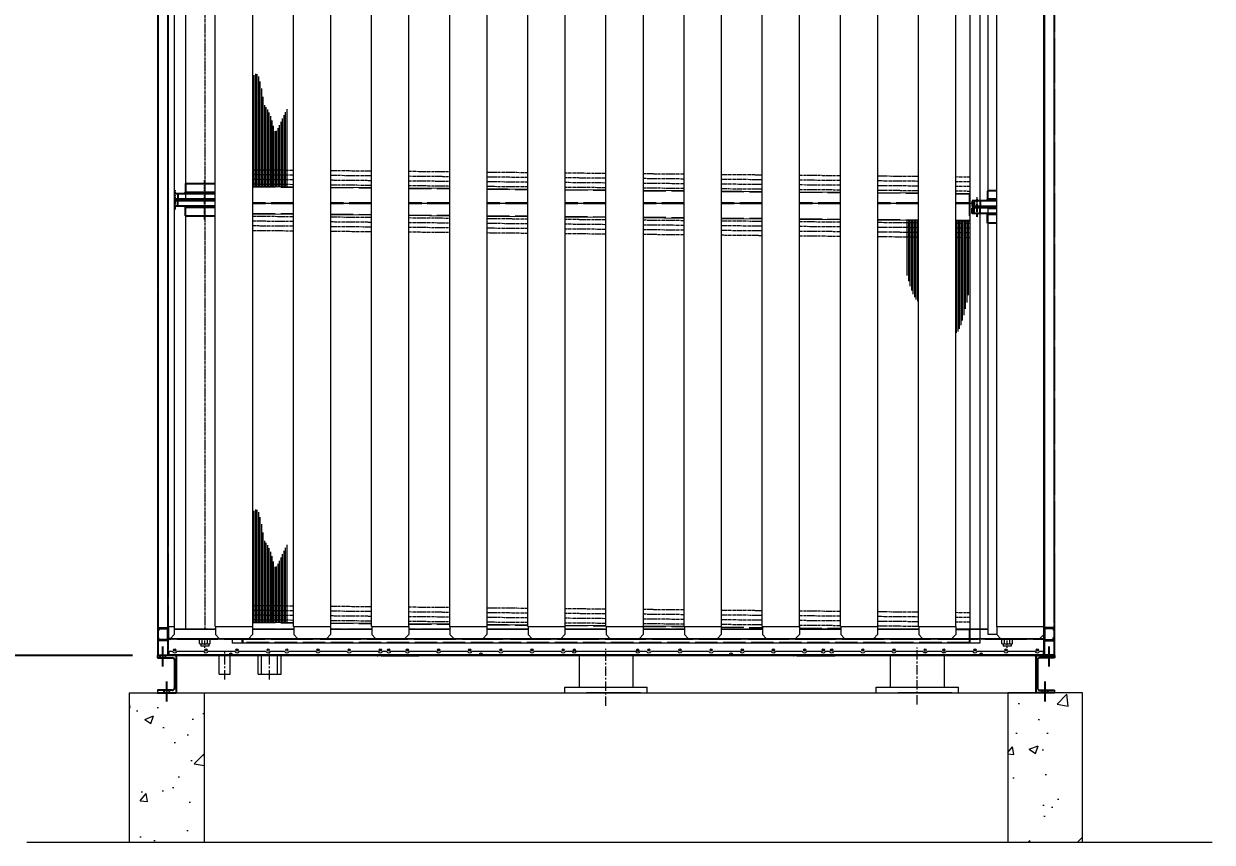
# Model space of a CAD drawing. Header units: millimetres. Extents: x -664082 to 30827, y -141530 to 21962.
# Drawn here: x 3909 to 8679, y 8001 to 11285 of the extents above; entities that cross this region are included whole.
import ezdxf

# ---------------------------------------------------------------- set-up
doc = ezdxf.new("R2010")
doc.units = ezdxf.units.MM
for name, pattern in [('CENTER', [2, 1.25, -0.25, 0.25, -0.25]), ('CENTERX2', [4, 2.5, -0.5, 0.5, -0.5]), ('DASHED', [15, 12, -3]), ('HIDDEN', [0.375, 0.25, -0.125]), ('HIDDENX2', [0.75, 0.5, -0.25])]:
    doc.linetypes.add(name, pattern=pattern)
for name, color, linetype in [('center', 1, 'CENTER'), ('HIDD', 2, 'HIDDENX2'), ('냉각탑_기초', 23, 'Continuous')]:
    doc.layers.add(name, color=color, linetype=linetype)
doc.styles.get("Standard").update_dxf_attribs({"font": 'arial.ttf'})
doc.dimstyles.new('1.40', dxfattribs={"dimscale": 20, "dimtxt": 1.5, "dimasz": 1, "dimexe": 0.5, "dimexo": 0.5, "dimgap": 0.5, "dimtad": 1, "dimdec": 0, "dimzin": 0, "dimdsep": 46, "dimtxsty": 'Standard', "dimcen": 0, "dimclrd": 2, "dimclre": 2, "dimclrt": 3, "dimadec": 0, "dimazin": 0, "dimtfac": 1, "dimtdec": 0, "dimtmove": 0, "dimatfit": 0, "dimfxl": 1, "dimtolj": 1, "dimtzin": 0, "dimlwd": -1, "dimlwe": -1, "dimarcsym": 0})

# ---------------------------------------------------------------- blocks, each defined once
blk = doc.blocks.new('*D395')
at = {"color": 2, "transparency": 16777216}
for p, q in [((4345.6, 12350.9), (3647.1, 12350.9)), ((3657.1, 12230.9), (3657.1, 8870.9)), ((4345.6, 8750.9), (3647.1, 8750.9))]:
    blk.add_line(p, q, dxfattribs=at)
for points in [[(3637.1, 12230.9), (3677.1, 12230.9), (3657.1, 12350.9)], [(3637.1, 8870.9), (3677.1, 8870.9), (3657.1, 8750.9)]]:
    blk.add_solid(points, dxfattribs=at)
at = {"layer": 'Defpoints', "color": 0, "transparency": 16777216}
for p in [(4445.6, 12350.9), (3657.1, 8750.9), (4445.6, 8750.9)]:
    blk.add_point(p, dxfattribs=at)
at = {"color": 3, "lineweight": 5, "transparency": 16777216, "insert": (3525.6, 10550.9), "char_height": 140, "attachment_point": 5, "rotation": 90}
blk.add_mtext('\\A1;3600', dxfattribs=at)
blk = doc.blocks.new('435')
for p, q in [((-131382, 21088.8), (-131342, 21088.8)), ((-131382, 21088.8), (-131382, 21078.8)), ((-131380, 21086.8), (-131344, 21086.8)), ((-131380, 21086.8), (-131380, 21078.8)), ((-131344, 21086.8), (-131344, 21040.8)), ((-131342, 21088.8), (-131342, 21038.8)), ((-131342, 21088.8), (-131342, 21038.8)), ((-131380, 21078.8), (-131382, 21078.8)), ((-131382, 21038.8), (-131382, 21050.8)), ((-131382, 21050.8), (-131380, 21050.8)), ((-131342, 21038.8), (-131382, 21038.8)), ((-131380, 21040.8), (-131380, 21050.8)), ((-131344, 21040.8), (-131380, 21040.8))]:
    blk.add_line(p, q)
blk = doc.blocks.new('3')
at = {"lineweight": 20}
for p, q in [((4513.8, 8866.9), (4513.8, 12307.9)), ((4677.4, 8866.9), (4677.4, 12307.9)), ((4827.4, 8866.9), (4827.4, 12307.9)), ((4991, 8866.9), (4991, 12307.9)), ((5141, 8866.9), (5141, 12307.9)), ((5304.7, 8866.9), (5304.7, 12307.9)), ((5454.7, 8866.9), (5454.7, 12307.9)), ((5618.3, 8866.9), (5618.3, 12307.9)), ((5768.3, 8866.9), (5768.3, 12307.9)), ((5932, 8866.9), (5932, 12307.9)), ((6082, 8866.9), (6082, 12307.9)), ((6245.6, 8866.9), (6245.6, 12307.9)), ((6395.6, 8866.9), (6395.6, 12307.9)), ((6559.3, 8866.9), (6559.3, 12307.9)), ((6709.3, 8866.9), (6709.3, 12307.9)), ((6872.9, 8866.9), (6872.9, 12307.9)), ((7022.9, 8866.9), (7022.9, 12307.9)), ((7186.6, 8866.9), (7186.6, 12307.9)), ((7336.6, 8866.9), (7336.6, 12307.9)), ((7500.2, 8866.9), (7500.2, 12307.9)), ((7650.2, 8866.9), (7650.2, 12307.9)), ((7813.8, 8866.9), (7813.8, 12307.9)), ((8003.6, 8866.9), (8003.6, 12307.9)), ((4487.6, 8750.9), (4487.6, 11310.9)), ((4487.6, 8866.9), (4513.8, 8866.9)), ((4512.8, 8833.9), (4497.8, 8818.9)), ((4512.8, 8866.9), (4512.8, 8833.9)), ((4677.4, 8866.9), (4827.4, 8866.9)), ((4678.4, 8866.9), (4678.4, 8833.9)), ((4678.4, 8833.9), (4693.4, 8818.9)), ((4826.4, 8833.9), (4811.4, 8818.9)), ((4826.4, 8866.9), (4826.4, 8833.9)), ((4991, 8866.9), (5141, 8866.9)), ((4992, 8866.9), (4992, 8833.9)), ((4992, 8833.9), (5007, 8818.9)), ((5140, 8833.9), (5125, 8818.9)), ((5140, 8866.9), (5140, 8833.9)), ((5304.7, 8866.9), (5454.7, 8866.9)), ((5305.7, 8866.9), (5305.7, 8833.9)), ((5305.7, 8833.9), (5320.7, 8818.9)), ((5453.7, 8833.9), (5438.7, 8818.9)), ((5453.7, 8866.9), (5453.7, 8833.9)), ((5618.3, 8866.9), (5768.3, 8866.9)), ((5619.3, 8866.9), (5619.3, 8833.9)), ((5619.3, 8833.9), (5634.3, 8818.9)), ((5767.3, 8833.9), (5752.3, 8818.9)), ((5767.3, 8866.9), (5767.3, 8833.9)), ((5932, 8866.9), (6082, 8866.9)), ((5933, 8866.9), (5933, 8833.9)), ((5933, 8833.9), (5948, 8818.9)), ((6081, 8833.9), (6066, 8818.9)), ((6081, 8866.9), (6081, 8833.9)), ((6245.6, 8866.9), (6395.6, 8866.9)), ((6246.6, 8866.9), (6246.6, 8833.9)), ((6246.6, 8833.9), (6261.6, 8818.9)), ((6394.6, 8833.9), (6379.6, 8818.9)), ((6394.6, 8866.9), (6394.6, 8833.9)), ((6559.3, 8866.9), (6709.3, 8866.9)), ((6560.3, 8866.9), (6560.3, 8833.9)), ((6560.3, 8833.9), (6575.3, 8818.9)), ((6708.3, 8833.9), (6693.3, 8818.9)), ((6708.3, 8866.9), (6708.3, 8833.9)), ((6872.9, 8866.9), (7022.9, 8866.9)), ((6873.9, 8866.9), (6873.9, 8833.9)), ((6873.9, 8833.9), (6888.9, 8818.9)), ((7021.9, 8833.9), (7006.9, 8818.9)), ((7021.9, 8866.9), (7021.9, 8833.9)), ((7186.6, 8866.9), (7336.6, 8866.9)), ((7187.6, 8866.9), (7187.6, 8833.9)), ((7187.6, 8833.9), (7202.6, 8818.9)), ((7335.6, 8833.9), (7320.6, 8818.9)), ((7335.6, 8866.9), (7335.6, 8833.9)), ((7500.2, 8866.9), (7650.2, 8866.9)), ((7501.2, 8866.9), (7501.2, 8833.9)), ((7501.2, 8833.9), (7516.2, 8818.9)), ((7649.2, 8833.9), (7634.2, 8818.9)), ((7649.2, 8866.9), (7649.2, 8833.9)), ((7813.8, 8866.9), (8003.6, 8866.9)), ((7814.8, 8866.9), (7814.8, 8833.9)), ((7814.8, 8833.9), (7829.8, 8818.9)), ((8002.6, 8833.9), (7987.6, 8818.9)), ((8002.6, 8866.9), (8002.6, 8833.9)), ((4497.8, 8818.9), (4487.6, 8818.9)), ((4693.4, 8818.9), (4811.4, 8818.9)), ((5007, 8818.9), (5125, 8818.9)), ((5320.7, 8818.9), (5438.7, 8818.9)), ((5634.3, 8818.9), (5752.3, 8818.9)), ((5948, 8818.9), (6066, 8818.9)), ((6261.6, 8818.9), (6379.6, 8818.9)), ((6575.3, 8818.9), (6693.3, 8818.9)), ((6888.9, 8818.9), (7006.9, 8818.9)), ((7202.6, 8818.9), (7320.6, 8818.9)), ((7516.2, 8818.9), (7634.2, 8818.9)), ((7829.8, 8818.9), (7987.6, 8818.9)), ((4518.6, 8750.9), (4445.6, 8750.9))]:
    blk.add_line(p, q, dxfattribs=at)
at = {"lineweight": 20, "ltscale": 7.5}
for p, q in [((7705.6, 12312.9), (7705.6, 8802.3)), ((7745.6, 12312.9), (7745.6, 10574.6)), ((4557.8, 12292.9), (4557.8, 10584.6)), ((7777.8, 12292.9), (7777.8, 10584.6)), ((4827.4, 10633), (4991, 10631.4)), ((5141, 10629.9), (5304.7, 10628.3)), ((5454.7, 10626.8), (5618.3, 10625.2)), ((5768.3, 10623.7), (5932, 10622.1)), ((6082, 10620.6), (6245.6, 10619)), ((6395.6, 10617.5), (6559.3, 10615.9)), ((6709.3, 10614.4), (6872.9, 10612.8)), ((7022.9, 10611.4), (7186.6, 10609.7)), ((7336.6, 10608.3), (7500.2, 10606.6)), ((7650.2, 10605.2), (7705.6, 10604.6)), ((4557.8, 10544.6), (4557.8, 8857.9)), ((4991, 10564.6), (4827.4, 10564.6)), ((5304.7, 10564.6), (5141, 10564.6)), ((5304.7, 10564.6), (5141, 10564.6)), ((5618.3, 10564.6), (5454.7, 10564.6)), ((5932, 10564.6), (5768.3, 10564.6)), ((6245.6, 10564.6), (6082, 10564.6)), ((6559.3, 10564.6), (6395.6, 10564.6)), ((6872.9, 10564.6), (6709.3, 10564.6)), ((6872.9, 10564.6), (6709.3, 10564.6)), ((7186.6, 10564.6), (7022.9, 10564.6)), ((7500.2, 10564.6), (7336.6, 10564.6)), ((7500.2, 10564.6), (7336.6, 10564.6)), ((7715.6, 10564.6), (7650.2, 10564.6)), ((7715.6, 10564.6), (7650.2, 10564.6)), ((7745.6, 10552.6), (7745.6, 10546.6)), ((7777.8, 10584.6), (7813.8, 10584.6)), ((7777.8, 10544.6), (7777.8, 8836.3)), ((7777.8, 10544.6), (7813.8, 10544.6)), ((4827.4, 10523), (4991, 10521.4)), ((5141, 10519.9), (5304.7, 10518.3)), ((5454.7, 10516.8), (5618.3, 10515.2)), ((5768.3, 10513.7), (5932, 10512.1)), ((6082, 10510.6), (6245.6, 10509)), ((6395.6, 10507.5), (6559.3, 10505.9)), ((6709.3, 10504.4), (6872.9, 10502.8)), ((7022.9, 10501.4), (7186.6, 10499.7)), ((7336.6, 10498.3), (7500.2, 10496.6)), ((7650.2, 10495.2), (7705.6, 10494.6)), ((7745.6, 10524.6), (7745.6, 8800.3)), ((4827.4, 8884.7), (4991, 8883.1)), ((5141, 8881.6), (5304.7, 8880)), ((5454.7, 8878.5), (5618.3, 8876.9)), ((5768.3, 8875.4), (5932, 8873.8)), ((6082, 8872.3), (6245.6, 8870.7)), ((6395.6, 8869.2), (6559.3, 8867.6)), ((7777.8, 8836.3), (7814.8, 8836.3)), ((4614, 8797.9), (4614, 8815.9)), ((4619.5, 8796.8), (4619.5, 8787.4)), ((4651.8, 8787.4), (4619.5, 8787.4)), ((4624.9, 8797.9), (4624.9, 8815.9)), ((4646.4, 8797.9), (4646.4, 8815.9)), ((4651.8, 8796.8), (4651.8, 8787.4)), ((4657.2, 8797.9), (4657.2, 8815.9)), ((4745.6, 8818.9), (4745.6, 8800.3)), ((7745.6, 8800.3), (4745.6, 8800.3)), ((4785.6, 8818.9), (4785.6, 8802.3)), ((7834, 8797.9), (7834, 8815.9)), ((7839.5, 8796.8), (7839.5, 8787.4)), ((7871.8, 8787.4), (7839.5, 8787.4)), ((7844.9, 8797.9), (7844.9, 8815.9)), ((7866.4, 8797.9), (7866.4, 8815.9)), ((7871.8, 8796.8), (7871.8, 8787.4)), ((7877.2, 8797.9), (7877.2, 8815.9))]:
    blk.add_line(p, q, dxfattribs=at)
at = {"color": 1, "linetype": 'CENTER', "lineweight": 20, "ltscale": 7.5}
for p, q in [((4635.6, 12305.5), (4635.6, 10584.6)), ((4827.4, 10699.7), (4991, 10698.1)), ((5141, 10696.6), (5304.7, 10695)), ((5454.7, 10693.5), (5618.3, 10691.9)), ((5768.3, 10690.4), (5932, 10688.8)), ((6082, 10687.3), (6245.6, 10685.7)), ((4827.4, 10680.6), (4991, 10679)), ((4827.4, 10661.6), (4991, 10660)), ((4827.4, 10642.5), (4991, 10640.9)), ((5141, 10677.6), (5304.7, 10675.9)), ((5141, 10658.5), (5304.7, 10656.9)), ((5141, 10639.5), (5304.7, 10637.8)), ((5454.7, 10674.5), (5618.3, 10672.8)), ((5454.7, 10655.4), (5618.3, 10653.8)), ((5768.3, 10671.4), (5932, 10669.7)), ((5768.3, 10652.3), (5932, 10650.7)), ((6082, 10668.3), (6245.6, 10666.7)), ((6082, 10649.2), (6245.6, 10647.6)), ((6395.6, 10684.2), (6559.3, 10682.6)), ((6395.6, 10665.2), (6559.3, 10663.6)), ((6395.6, 10646.1), (6559.3, 10644.5)), ((6709.3, 10681.1), (6872.9, 10679.5)), ((6709.3, 10662.1), (6872.9, 10660.5)), ((6709.3, 10643), (6872.9, 10641.4)), ((7022.9, 10678), (7186.6, 10676.4)), ((7022.9, 10659), (7186.6, 10657.4)), ((7022.9, 10639.9), (7186.6, 10638.3)), ((7336.6, 10674.9), (7500.2, 10673.3)), ((7336.6, 10655.9), (7500.2, 10654.3)), ((7650.2, 10671.8), (7706.3, 10671.3)), ((7650.2, 10652.8), (7706.1, 10652.2)), ((5454.7, 10636.4), (5618.3, 10634.7)), ((5768.3, 10633.3), (5932, 10631.6)), ((6082, 10630.2), (6245.6, 10628.6)), ((6395.6, 10627.1), (6559.3, 10625.5)), ((6709.3, 10624), (6872.9, 10622.4)), ((7022.9, 10620.9), (7186.6, 10619.3)), ((7336.6, 10636.8), (7500.2, 10635.2)), ((7336.6, 10617.8), (7500.2, 10616.2)), ((7650.2, 10633.7), (7705.9, 10633.2)), ((7650.2, 10614.7), (7705.7, 10614.1)), ((4635.6, 10544.6), (4635.6, 8857.9)), ((4827.4, 10513.5), (4991, 10511.9)), ((5141, 10510.4), (5304.7, 10508.8)), ((5454.7, 10507.3), (5618.3, 10505.7)), ((5768.3, 10504.2), (5932, 10502.6)), ((6082, 10501.1), (6245.6, 10499.5)), ((6395.6, 10498), (6559.3, 10496.4)), ((4827.4, 10494.4), (4991, 10492.8)), ((4827.4, 10475.4), (4991, 10473.8)), ((4827.4, 10456.3), (4991, 10454.7)), ((5141, 10491.3), (5304.7, 10489.7)), ((5141, 10472.3), (5304.7, 10470.7)), ((5141, 10453.2), (5304.7, 10451.6)), ((5454.7, 10488.3), (5618.3, 10486.6)), ((5454.7, 10469.2), (5618.3, 10467.6)), ((5454.7, 10450.2), (5618.3, 10448.5)), ((5768.3, 10485.2), (5932, 10483.5)), ((5768.3, 10466.1), (5932, 10464.5)), ((6082, 10482.1), (6245.6, 10480.4)), ((6082, 10463), (6245.6, 10461.4)), ((6395.6, 10479), (6559.3, 10477.4)), ((6395.6, 10459.9), (6559.3, 10458.3)), ((6709.3, 10494.9), (6872.9, 10493.3)), ((6709.3, 10475.9), (6872.9, 10474.3)), ((6709.3, 10456.8), (6872.9, 10455.2)), ((7022.9, 10491.8), (7186.6, 10490.2)), ((7022.9, 10472.8), (7186.6, 10471.2)), ((7022.9, 10453.7), (7186.6, 10452.1)), ((7336.6, 10488.7), (7500.2, 10487.1)), ((7336.6, 10469.7), (7500.2, 10468.1)), ((7336.6, 10450.6), (7500.2, 10449)), ((7650.2, 10485.6), (7705.5, 10485.1)), ((7650.2, 10466.6), (7705.3, 10466)), ((7650.2, 10447.5), (7705.1, 10447)), ((5768.3, 10447.1), (5932, 10445.4)), ((6082, 10444), (6245.6, 10442.3)), ((6395.6, 10440.9), (6559.3, 10439.3)), ((6709.3, 10437.8), (6872.9, 10436.2)), ((7022.9, 10434.7), (7186.6, 10433.1)), ((7336.6, 10431.6), (7500.2, 10430)), ((7650.2, 10428.5), (7704.9, 10427.9)), ((4827.4, 8951.4), (4991, 8949.8)), ((4827.4, 8932.3), (4991, 8930.7)), ((5141, 8948.3), (5304.7, 8946.7)), ((5141, 8929.3), (5304.7, 8927.6)), ((5454.7, 8945.2), (5618.3, 8943.6)), ((5454.7, 8926.2), (5618.3, 8924.5)), ((5768.3, 8942.1), (5932, 8940.5)), ((5768.3, 8923.1), (5932, 8921.4)), ((6082, 8939), (6245.6, 8937.4)), ((6395.6, 8935.9), (6559.3, 8934.3)), ((6709.3, 8932.8), (6872.9, 8931.2)), ((7022.9, 8929.7), (7186.6, 8928.1)), ((7336.6, 8926.6), (7500.2, 8925)), ((7650.2, 8923.5), (7706.3, 8923)), ((4827.4, 8913.3), (4991, 8911.7)), ((4827.4, 8894.2), (4991, 8892.6)), ((5141, 8910.2), (5304.7, 8908.6)), ((5141, 8891.2), (5304.7, 8889.5)), ((5454.7, 8907.1), (5618.3, 8905.5)), ((5454.7, 8888.1), (5618.3, 8886.4)), ((5768.3, 8904), (5932, 8902.4)), ((5768.3, 8885), (5932, 8883.3)), ((6082, 8920), (6245.6, 8918.4)), ((6082, 8900.9), (6245.6, 8899.3)), ((6082, 8881.9), (6245.6, 8880.3)), ((6395.6, 8916.9), (6559.3, 8915.3)), ((6395.6, 8897.8), (6559.3, 8896.2)), ((6395.6, 8878.8), (6559.3, 8877.2)), ((6709.3, 8913.8), (6872.9, 8912.2)), ((6709.3, 8894.7), (6872.9, 8893.1)), ((6709.3, 8875.7), (6872.9, 8874.1)), ((7022.9, 8910.7), (7186.6, 8909.1)), ((7022.9, 8891.6), (7186.6, 8890)), ((7336.6, 8907.6), (7500.2, 8906)), ((7336.6, 8888.5), (7500.2, 8886.9)), ((7650.2, 8904.5), (7706.1, 8903.9)), ((7650.2, 8885.4), (7705.9, 8884.9)), ((7022.9, 8872.6), (7186.6, 8871)), ((7336.6, 8869.5), (7500.2, 8867.9)), ((4635.6, 8781.6), (4635.6, 8815.9)), ((7855.6, 8781.6), (7855.6, 8815.9))]:
    blk.add_line(p, q, dxfattribs=at)
at = {"color": 7, "lineweight": 20}
for p, q in [((8003.6, 9255.7), (8003.6, 12177.9)), ((4487.6, 12114.3), (4487.6, 9255.7)), ((4523.2, 8750.9), (7968, 8750.9)), ((6137.3, 8750.9), (6137.3, 8622.9)), ((6353.6, 8750.9), (6353.6, 8622.9)), ((7386.9, 8750.9), (7386.9, 8622.9)), ((7603.2, 8750.9), (7603.2, 8622.9)), ((4692.6, 8675.9), (4737.6, 8675.9)), ((4849.1, 8675.9), (4941.1, 8675.9)), ((6080.5, 8622.9), (6410.5, 8622.9)), ((6080.5, 8600.9), (6080.5, 8622.9)), ((6080.5, 8600.9), (6410.5, 8600.9)), ((6383.6, 8600.9), (6167.3, 8600.9)), ((6410.5, 8600.9), (6410.5, 8622.9)), ((7330, 8622.9), (7660, 8622.9)), ((7330, 8600.9), (7330, 8622.9)), ((7330, 8600.9), (7660, 8600.9)), ((7633.2, 8600.9), (7416.9, 8600.9)), ((7660, 8600.9), (7660, 8622.9))]:
    blk.add_line(p, q, dxfattribs=at)
at = {"color": 7, "lineweight": 20, "ltscale": 0.441833}
blk.add_line((4445.6, 11282.7), (4445.6, 10222.3), dxfattribs=at)
at = {"color": 5, "lineweight": 20, "ltscale": 7.5}
for p, q in [((4827.6, 10634.1), (4827.6, 11068.6)), ((4833.6, 10634), (4833.6, 11079.2)), ((4839.6, 10634), (4839.6, 11084.4)), ((4845.6, 10633.9), (4845.6, 11082.9)), ((4851.6, 10632.3), (4851.6, 11073.1)), ((4857.6, 10632.3), (4857.6, 11053.6)), ((4863.6, 10632.2), (4863.6, 11025.8)), ((4869.6, 10632.1), (4869.6, 10992.6)), ((4875.6, 10632), (4875.6, 10958.1)), ((4881.6, 10632), (4881.6, 10950.7)), ((4887.6, 10631.9), (4887.6, 10941.4)), ((4893.6, 10631.8), (4893.6, 10929.2)), ((4959.6, 10632.5), (4959.6, 10931)), ((4965.6, 10632.4), (4965.6, 10942.1)), ((4899.6, 10631.7), (4899.6, 10914.2)), ((4905.6, 10631.7), (4905.6, 10896.5)), ((4935.6, 10632.8), (4935.6, 10878)), ((4941.6, 10632.7), (4941.6, 10891.2)), ((4947.6, 10632.6), (4947.6, 10904.9)), ((4953.6, 10632.6), (4953.6, 10918.3)), ((4911.6, 10631.6), (4911.6, 10876.4)), ((4917.6, 10631.5), (4917.6, 10854.2)), ((4923.6, 10632.9), (4923.6, 10856)), ((4929.6, 10632.8), (4929.6, 10866)), ((7453.6, 10497.7), (7453.6, 10275)), ((7459.6, 10497.6), (7459.6, 10252.8)), ((7465.6, 10497.6), (7465.6, 10232.7)), ((7471.6, 10497.5), (7471.6, 10215.1)), ((7477.6, 10497.4), (7477.6, 10200)), ((7483.6, 10497.3), (7483.6, 10187.8)), ((7489.6, 10497.3), (7489.6, 10178.5)), ((7495.6, 10497.2), (7495.6, 10172.2)), ((7651.6, 10495.3), (7651.6, 10044.9)), ((7657.6, 10495.2), (7657.6, 10050)), ((7663.6, 10495.1), (7663.6, 10060.6)), ((7669.6, 10495.1), (7669.6, 10075.7)), ((7675.6, 10495), (7675.6, 10094.5)), ((7681.6, 10494.9), (7681.6, 10116.4)), ((7687.6, 10494.8), (7687.6, 10140.9)), ((7693.6, 10494.8), (7693.6, 10167.4)), ((7699.6, 10494.7), (7699.6, 10195.6)), ((4827.6, 8885.8), (4827.6, 9320.3)), ((4833.6, 8885.7), (4833.6, 9330.9)), ((4839.6, 8885.7), (4839.6, 9336.1)), ((4845.6, 8885.6), (4845.6, 9334.6)), ((4851.6, 8884), (4851.6, 9324.8)), ((4857.6, 8884), (4857.6, 9305.3)), ((4863.6, 8883.9), (4863.6, 9277.5)), ((4869.6, 8883.8), (4869.6, 9244.3)), ((4875.6, 8883.7), (4875.6, 9209.8)), ((4881.6, 8883.7), (4881.6, 9202.4)), ((4887.6, 8883.6), (4887.6, 9193.1)), ((4893.6, 8883.5), (4893.6, 9180.9)), ((4899.6, 8883.4), (4899.6, 9165.9)), ((4953.6, 8884.3), (4953.6, 9170)), ((4959.6, 8884.2), (4959.6, 9182.7)), ((4965.6, 8884.1), (4965.6, 9193.8)), ((4905.6, 8883.4), (4905.6, 9148.2)), ((4911.6, 8883.3), (4911.6, 9128.1)), ((4929.6, 8884.5), (4929.6, 9117.7)), ((4935.6, 8884.5), (4935.6, 9129.7)), ((4941.6, 8884.4), (4941.6, 9142.9)), ((4947.6, 8884.3), (4947.6, 9156.6)), ((4917.6, 8883.2), (4917.6, 9105.9)), ((4923.6, 8884.6), (4923.6, 9107.7))]:
    blk.add_line(p, q, dxfattribs=at)
at = {"color": 0, "ltscale": 30}
for p, q in [((4557.6, 10644.6), (4677.4, 10644.6)), ((4557.6, 10644.6), (4557.6, 10609.6)), ((4513.8, 10604.6), (4677.4, 10604.6)), ((4527.1, 10604.6), (4527.1, 10582.6)), ((4557.6, 10609.6), (4552.3, 10604.6)), ((4557.6, 10609.6), (4677.4, 10609.6)), ((7813.8, 10614.6), (7777.6, 10614.6)), ((7777.6, 10614.6), (7777.6, 10579.6)), ((4513.8, 10582.6), (4677.4, 10582.6)), ((4513.8, 10576.6), (4677.4, 10576.6)), ((4513.8, 10554.6), (4677.4, 10554.6)), ((4527.1, 10554.6), (4527.1, 10576.6)), ((4528.3, 10576.6), (4528.3, 10582.6)), ((4528.3, 10579.6), (4677.4, 10579.6)), ((4528.3, 10579.6), (4677.4, 10579.6)), ((4557.6, 10549.6), (4552.3, 10554.6)), ((4557.6, 10549.6), (4677.4, 10549.6)), ((4557.6, 10514.6), (4557.6, 10549.6)), ((7813.8, 10574.6), (7715.6, 10574.6)), ((7715.6, 10574.6), (7715.6, 10552.6)), ((7813.8, 10552.6), (7715.6, 10552.6)), ((7813.8, 10546.6), (7715.6, 10546.6)), ((7715.6, 10524.6), (7715.6, 10546.6)), ((7724.1, 10574.6), (7724.1, 10552.6)), ((7724.1, 10524.6), (7724.1, 10546.6)), ((7747.1, 10574.6), (7747.1, 10552.6)), ((7747.1, 10524.6), (7747.1, 10546.6)), ((7748.3, 10546.6), (7748.3, 10552.6)), ((7813.8, 10549.6), (7748.3, 10549.6)), ((7777.6, 10579.6), (7772.3, 10574.6)), ((7813.8, 10579.6), (7777.6, 10579.6)), ((4557.6, 10514.6), (4677.4, 10514.6)), ((7813.8, 10524.6), (7715.6, 10524.6)), ((7777.6, 10519.6), (7772.3, 10524.6)), ((7813.8, 10519.6), (7777.6, 10519.6)), ((7777.6, 10484.6), (7777.6, 10519.6)), ((7813.8, 10484.6), (7777.6, 10484.6))]:
    blk.add_line(p, q, dxfattribs=at)
at = {"color": 1, "linetype": 'CENTER', "ltscale": 10}
for p, q in [((4635.6, 10500.3), (4635.6, 10658.9)), ((4515.6, 10540.3), (4515.6, 10618.9)), ((7735.6, 10510.3), (7735.6, 10588.9))]:
    blk.add_line(p, q, dxfattribs=at)
at = {"color": 6, "linetype": 'DASHED', "lineweight": 20, "ltscale": 7.5}
for p, q in [((4827.4, 10631), (4991, 10629.4)), ((5141, 10627.9), (5304.7, 10626.3)), ((5454.7, 10624.8), (5618.3, 10623.2)), ((5768.3, 10621.7), (5932, 10620.1)), ((6082, 10618.6), (6245.6, 10617)), ((6395.6, 10615.5), (6559.3, 10613.9)), ((6709.3, 10612.4), (6872.9, 10610.8)), ((7022.9, 10609.4), (7186.6, 10607.7)), ((7336.6, 10606.3), (7500.2, 10604.6)), ((7650.2, 10603.2), (7705.6, 10602.6)), ((7703.6, 10604.6), (7703.6, 10494.6)), ((4991, 10566.6), (4827.4, 10566.6)), ((4991, 10562.6), (4827.4, 10562.6)), ((5304.7, 10566.6), (5141, 10566.6)), ((5304.7, 10562.6), (5141, 10562.6)), ((5618.3, 10566.6), (5454.7, 10566.6)), ((5618.3, 10562.6), (5454.7, 10562.6)), ((5932, 10566.6), (5768.3, 10566.6)), ((5932, 10562.6), (5768.3, 10562.6)), ((6245.6, 10566.6), (6082, 10566.6)), ((6245.6, 10562.6), (6082, 10562.6)), ((6559.3, 10566.6), (6395.6, 10566.6)), ((6559.3, 10562.6), (6395.6, 10562.6)), ((6872.9, 10566.6), (6709.3, 10566.6)), ((6872.9, 10562.6), (6709.3, 10562.6)), ((7186.6, 10566.6), (7022.9, 10566.6)), ((7186.6, 10562.6), (7022.9, 10562.6)), ((7500.2, 10566.6), (7336.6, 10566.6)), ((7500.2, 10562.6), (7336.6, 10562.6)), ((7705.6, 10566.6), (7650.2, 10566.6)), ((7705.6, 10562.6), (7650.2, 10562.6)), ((4827.4, 10525), (4991, 10523.4)), ((5141, 10521.9), (5304.7, 10520.3)), ((5454.7, 10518.8), (5618.3, 10517.2)), ((5768.3, 10515.7), (5932, 10514.1)), ((6082, 10512.6), (6245.6, 10511)), ((6395.6, 10509.5), (6559.3, 10507.9)), ((6709.3, 10506.4), (6872.9, 10504.8)), ((7022.9, 10503.4), (7186.6, 10501.7)), ((7336.6, 10500.3), (7500.2, 10498.6)), ((7650.2, 10497.2), (7705.6, 10496.6)), ((4827.4, 8882.7), (4991, 8881.1)), ((5141, 8879.6), (5304.7, 8878)), ((5454.7, 8876.5), (5618.3, 8874.9)), ((5768.3, 8873.4), (5932, 8871.8)), ((6082, 8870.3), (6245.6, 8868.7)), ((6395.6, 8867.2), (6560.3, 8865.6)), ((6708.3, 8864.2), (6873.9, 8862.5)), ((7021.9, 8861.1), (7187.6, 8859.4)), ((7335.6, 8858), (7501.2, 8856.3)), ((7649.2, 8854.9), (7705.6, 8854.3)), ((7703.6, 8856.3), (7703.6, 8802.3)), ((4783.6, 8818.9), (4783.6, 8802.3)), ((7705.6, 8802.3), (4783.6, 8802.3)), ((4787.6, 8818.9), (4787.6, 8802.3))]:
    blk.add_line(p, q, dxfattribs=at)
at = {"color": 7, "lineweight": 20, "ltscale": 0.44375}
blk.add_line((4445.6, 10217.1), (4445.6, 9152.1), dxfattribs=at)
at = {"color": 7, "lineweight": 20, "ltscale": 0.201042}
for p, q in [((4445.6, 9235.1), (4445.6, 8752.6)), ((8045.6, 8752.6), (8045.6, 9235.1))]:
    blk.add_line(p, q, dxfattribs=at)
at = {"color": 7, "lineweight": 20, "ltscale": 0.2055}
for p, q in [((4487.6, 8754.3), (4487.6, 9247.5)), ((8003.6, 8754.3), (8003.6, 9247.5))]:
    blk.add_line(p, q, dxfattribs=at)
at = {"color": 7, "lineweight": 20, "ltscale": 0.044866}
for p, q in [((8045.6, 9064.3), (8045.6, 8956.6)), ((8045.6, 8939.3), (8045.6, 8831.6))]:
    blk.add_line(p, q, dxfattribs=at)
at = {"color": 7, "lineweight": 20, "ltscale": 0.003608}
for p, q in [((8045.6, 8956.6), (8045.6, 8947.9)), ((8045.6, 8939.3), (8045.6, 8947.9)), ((8045.6, 8831.6), (8045.6, 8822.9)), ((8045.6, 8814.3), (8045.6, 8822.9)), ((8045.6, 8781.6), (8045.6, 8772.9)), ((8045.6, 8764.3), (8045.6, 8772.9))]:
    blk.add_line(p, q, dxfattribs=at)
at = {"color": 7, "lineweight": 20, "ltscale": 0.000834318}
for p, q in [((8045.6, 8880.9), (8045.6, 8880.9)), ((8045.6, 8770.9), (8045.6, 8770.9))]:
    blk.add_line(p, q, dxfattribs=at)
at = {"color": 7, "lineweight": 20, "ltscale": 0.000834992}
blk.add_line((8045.6, 8877.7), (8045.6, 8877.7), dxfattribs=at)
at = {"color": 1, "linetype": 'CENTERX2', "ltscale": 50}
for p, q in [((4466.6, 8705.9), (4466.6, 8785.9)), ((8024.6, 8705.9), (8024.6, 8785.9)), ((4483.1, 8565.9), (4483.1, 8645.9)), ((8008.1, 8565.9), (8008.1, 8645.9))]:
    blk.add_line(p, q, dxfattribs=at)
at = {"color": 7, "lineweight": 20, "ltscale": 0.013616}
blk.add_line((8045.6, 8814.3), (8045.6, 8781.6), dxfattribs=at)
at = {"color": 7, "lineweight": 25, "ltscale": 0.008333}
for p, q in [((4445.6, 8750.9), (4445.6, 8740.9)), ((8045.6, 8750.9), (8045.6, 8740.9))]:
    blk.add_line(p, q, dxfattribs=at)
at = {"color": 7, "lineweight": 25, "ltscale": 0.125}
for p, q in [((4520.6, 8750.9), (4445.6, 8750.9)), ((7970.6, 8750.9), (8045.6, 8750.9)), ((4445.6, 8600.9), (4520.6, 8600.9)), ((8045.6, 8600.9), (7970.6, 8600.9))]:
    blk.add_line(p, q, dxfattribs=at)
at = {"color": 7, "lineweight": 25, "ltscale": 0.05125}
for p, q in [((4445.6, 8740.9), (4504.1, 8740.9)), ((8045.6, 8740.9), (7987.1, 8740.9)), ((4504.1, 8610.9), (4445.6, 8610.9)), ((7987.1, 8610.9), (8045.6, 8610.9))]:
    blk.add_line(p, q, dxfattribs=at)
at = {"color": 7, "lineweight": 20, "ltscale": 0.280701}
blk.add_line((4447, 8750.9), (4482.2, 8750.9), dxfattribs=at)
at = {"color": 7, "lineweight": 20, "ltscale": 0.01525}
for p, q in [((4484.2, 8750.9), (4447.6, 8750.9)), ((8043.6, 8750.9), (8007, 8750.9))]:
    blk.add_line(p, q, dxfattribs=at)
for p, q in [((4455.6, 8740.9), (4455.6, 8750.9)), ((4477.6, 8740.9), (4477.6, 8750.9)), ((8013.6, 8740.9), (8013.6, 8750.9)), ((8035.6, 8740.9), (8035.6, 8750.9)), ((4472.1, 8600.9), (4472.1, 8610.9)), ((4494.1, 8600.9), (4494.1, 8610.9)), ((7997.1, 8600.9), (7997.1, 8610.9)), ((8019.1, 8600.9), (8019.1, 8610.9))]:
    blk.add_line(p, q)
at = {"color": 7, "lineweight": 20, "ltscale": 0.002932}
blk.add_line((4484.3, 8750.9), (4491.3, 8750.9), dxfattribs=at)
at = {"color": 7, "lineweight": 20, "ltscale": 2.38284e-05}
blk.add_line((4487.6, 8754.3), (4487.6, 8754.3), dxfattribs=at)
at = {"color": 7, "lineweight": 20, "ltscale": 0.000708333}
for p, q in [((4491.3, 8753.8), (4489.6, 8753.8)), ((4491.3, 8752.9), (4489.6, 8752.9)), ((7999.9, 8753.8), (8001.6, 8753.8)), ((7999.9, 8752.9), (8001.6, 8752.9))]:
    blk.add_line(p, q, dxfattribs=at)
at = {"color": 7, "lineweight": 20, "ltscale": 0.000375}
for p, q in [((4489.6, 8753.8), (4489.6, 8752.9)), ((8001.6, 8753.8), (8001.6, 8752.9)), ((8001.6, 8753.8), (8001.6, 8752.9)), ((8001.6, 8753.8), (8001.6, 8752.9)), ((8001.6, 8753.8), (8001.6, 8752.9)), ((8001.6, 8753.8), (8001.6, 8752.9)), ((8001.6, 8753.8), (8001.6, 8752.9))]:
    blk.add_line(p, q, dxfattribs=at)
at = {"color": 7, "lineweight": 20, "ltscale": 0.004833}
for p, q in [((4491.3, 8765.9), (4491.3, 8754.3)), ((5341.1, 8748.9), (5329.5, 8748.9)), ((5481.1, 8748.9), (5492.7, 8748.9)), ((7010.1, 8748.9), (6998.5, 8748.9)), ((7150.1, 8748.9), (7161.7, 8748.9)), ((7999.9, 8765.9), (7999.9, 8754.3))]:
    blk.add_line(p, q, dxfattribs=at)
at = {"color": 7, "lineweight": 20, "ltscale": 0.005987}
for p, q in [((4505.7, 8765.9), (4491.3, 8765.9)), ((7999.9, 8765.9), (7985.5, 8765.9))]:
    blk.add_line(p, q, dxfattribs=at)
at = {"color": 7, "lineweight": 20, "ltscale": 0.100609}
for p, q in [((4491.3, 8754.3), (4732.8, 8754.3)), ((7758.4, 8754.3), (7999.9, 8754.3))]:
    blk.add_line(p, q, dxfattribs=at)
at = {"color": 7, "lineweight": 20, "ltscale": 0.001417}
for p, q in [((4491.3, 8750.9), (4491.3, 8754.3)), ((7999.9, 8750.9), (7999.9, 8754.3))]:
    blk.add_line(p, q, dxfattribs=at)
at = {"color": 7, "lineweight": 20, "ltscale": 0.100651}
for p, q in [((4491.3, 8750.9), (4732.9, 8750.9)), ((7758.3, 8750.9), (7999.9, 8750.9))]:
    blk.add_line(p, q, dxfattribs=at)
at = {"color": 7, "lineweight": 20, "ltscale": 0.004083}
for p, q in [((4513.4, 8750.9), (4523.2, 8750.9)), ((7968, 8750.9), (7977.8, 8750.9))]:
    blk.add_line(p, q, dxfattribs=at)
at = {"color": 7, "lineweight": 25, "ltscale": 0.091667}
for p, q in [((4514.1, 8730.9), (4514.1, 8620.9)), ((7977.1, 8730.9), (7977.1, 8620.9))]:
    blk.add_line(p, q, dxfattribs=at)
at = {"ltscale": 25}
for p, q in [((4520.6, 8750.9), (4520.6, 8600.9)), ((7970.6, 8750.9), (7970.6, 8600.9))]:
    blk.add_line(p, q, dxfattribs=at)
at = {"color": 7, "lineweight": 20, "ltscale": 0.044641}
for p, q in [((4630.7, 8765.9), (4523.5, 8765.9)), ((4755.7, 8765.9), (4648.5, 8765.9)), ((4880.7, 8765.9), (4773.5, 8765.9)), ((5080.7, 8765.9), (4973.5, 8765.9)), ((5205.7, 8765.9), (5098.5, 8765.9)), ((5330.7, 8765.9), (5223.5, 8765.9)), ((5564.7, 8765.9), (5457.5, 8765.9)), ((5689.7, 8765.9), (5582.5, 8765.9)), ((5814.7, 8765.9), (5707.5, 8765.9)), ((5939.7, 8765.9), (5832.5, 8765.9)), ((6064.7, 8765.9), (5957.5, 8765.9)), ((6533.7, 8765.9), (6426.5, 8765.9)), ((6658.7, 8765.9), (6551.5, 8765.9)), ((6783.7, 8765.9), (6676.5, 8765.9)), ((6908.7, 8765.9), (6801.5, 8765.9)), ((7033.7, 8765.9), (6926.5, 8765.9)), ((7267.7, 8765.9), (7160.5, 8765.9)), ((7392.7, 8765.9), (7285.5, 8765.9)), ((7517.7, 8765.9), (7410.5, 8765.9)), ((7717.7, 8765.9), (7610.5, 8765.9)), ((7842.7, 8765.9), (7735.5, 8765.9)), ((7967.7, 8765.9), (7860.5, 8765.9))]:
    blk.add_line(p, q, dxfattribs=at)
at = {"lineweight": 5}
for p, q in [((4692.6, 8675.9), (4692.6, 8750.9)), ((4737.6, 8675.9), (4737.6, 8750.9)), ((4849.1, 8675.9), (4849.1, 8750.9)), ((4862.6, 8675.9), (4862.6, 8750.9)), ((4927.6, 8675.9), (4927.6, 8750.9)), ((4941.1, 8675.9), (4941.1, 8750.9)), ((4520.6, 8600.9), (7970.6, 8600.9))]:
    blk.add_line(p, q, dxfattribs=at)
at = {"color": 7, "lineweight": 20, "ltscale": 0.005698}
for p, q in [((4732.8, 8754.3), (4746.4, 8754.3)), ((5736.8, 8754.3), (5750.4, 8754.3)), ((6740.8, 8754.3), (6754.4, 8754.3)), ((7744.8, 8754.3), (7758.4, 8754.3))]:
    blk.add_line(p, q, dxfattribs=at)
at = {"color": 7, "lineweight": 20, "ltscale": 0.000833333}
for p, q in [((4732.9, 8752.9), (4732.9, 8750.9)), ((4746.3, 8752.9), (4746.3, 8750.9)), ((5341.1, 8748.9), (5341.1, 8750.9)), ((5481.1, 8748.9), (5481.1, 8750.9)), ((5736.9, 8752.9), (5736.9, 8750.9)), ((5750.3, 8752.9), (5750.3, 8750.9)), ((6740.9, 8752.9), (6740.9, 8750.9)), ((6754.3, 8752.9), (6754.3, 8750.9)), ((7010.1, 8748.9), (7010.1, 8750.9)), ((7150.1, 8748.9), (7150.1, 8750.9)), ((7744.9, 8752.9), (7744.9, 8750.9)), ((7758.3, 8752.9), (7758.3, 8750.9))]:
    blk.add_line(p, q, dxfattribs=at)
at = {"color": 7, "lineweight": 20, "ltscale": 0.005614}
for p, q in [((4732.9, 8752.9), (4746.3, 8752.9)), ((4732.9, 8750.9), (4746.3, 8750.9)), ((5736.9, 8752.9), (5750.3, 8752.9)), ((5736.9, 8750.9), (5750.3, 8750.9)), ((6740.9, 8752.9), (6754.3, 8752.9)), ((6740.9, 8750.9), (6754.3, 8750.9)), ((7744.9, 8752.9), (7758.3, 8752.9)), ((7744.9, 8750.9), (7758.3, 8750.9))]:
    blk.add_line(p, q, dxfattribs=at)
at = {"color": 7, "lineweight": 20, "ltscale": 0.412719}
for p, q in [((4746.3, 8750.9), (5736.9, 8750.9)), ((6754.3, 8750.9), (7744.9, 8750.9))]:
    blk.add_line(p, q, dxfattribs=at)
at = {"color": 7, "lineweight": 20, "ltscale": 0.412635}
for p, q in [((4746.4, 8754.3), (5736.8, 8754.3)), ((6754.4, 8754.3), (7744.8, 8754.3))]:
    blk.add_line(p, q, dxfattribs=at)
at = {"color": 7, "lineweight": 20, "ltscale": 0.023808}
for p, q in [((4955.7, 8765.9), (4898.5, 8765.9)), ((5439.7, 8765.9), (5382.5, 8765.9)), ((7108.7, 8765.9), (7051.5, 8765.9)), ((7592.7, 8765.9), (7535.5, 8765.9))]:
    blk.add_line(p, q, dxfattribs=at)
at = {"color": 7, "lineweight": 20, "ltscale": 0.000833651}
for p, q in [((5343.1, 8748.9), (5343.1, 8750.9)), ((5479.1, 8748.9), (5479.1, 8750.9)), ((7012.1, 8748.9), (7012.1, 8750.9)), ((7148.1, 8748.9), (7148.1, 8750.9))]:
    blk.add_line(p, q, dxfattribs=at)
at = {"color": 7, "lineweight": 20, "ltscale": 0.056667}
for p, q in [((5343.1, 8748.9), (5479.1, 8748.9)), ((7012.1, 8748.9), (7148.1, 8748.9))]:
    blk.add_line(p, q, dxfattribs=at)
at = {"color": 7, "lineweight": 20, "ltscale": 0.006725}
for p, q in [((5364.7, 8765.9), (5348.5, 8765.9)), ((7142.7, 8765.9), (7126.5, 8765.9))]:
    blk.add_line(p, q, dxfattribs=at)
at = {"color": 7, "lineweight": 20, "ltscale": 0.17433}
for p, q in [((5750.3, 8750.9), (6168.7, 8750.9)), ((6322.5, 8750.9), (6740.9, 8750.9))]:
    blk.add_line(p, q, dxfattribs=at)
at = {"color": 7, "lineweight": 20, "ltscale": 0.171731}
blk.add_line((5750.4, 8754.3), (6740.9, 8754.3), dxfattribs=at)
at = {"color": 7, "lineweight": 20, "ltscale": 0.0111}
for p, q in [((6109.2, 8765.9), (6082.5, 8765.9)), ((6408.7, 8765.9), (6382, 8765.9))]:
    blk.add_line(p, q, dxfattribs=at)
at = {"color": 7, "lineweight": 20, "ltscale": 1.93507e-05}
for p, q in [((6118.1, 8760.4), (6118.1, 8760.4)), ((6373.1, 8760.4), (6373.1, 8760.4))]:
    blk.add_line(p, q, dxfattribs=at)
at = {"color": 7, "lineweight": 20, "ltscale": 0.007604}
blk.add_line((6364.2, 8765.9), (6127, 8765.9), dxfattribs=at)
at = {"color": 7, "lineweight": 20, "ltscale": 0.00439}
for p, q in [((7531.9, 8761.9), (7521.3, 8761.9)), ((7606.9, 8761.9), (7596.3, 8761.9))]:
    blk.add_line(p, q, dxfattribs=at)
at = {"color": 7, "lineweight": 20, "ltscale": 0.026917}
blk.add_line((8042.4, 8750.9), (7977.8, 8750.9), dxfattribs=at)
at = {"color": 7, "lineweight": 20, "ltscale": 0.002958}
blk.add_line((8007, 8750.9), (7999.9, 8750.9), dxfattribs=at)
at = {"color": 7, "lineweight": 20, "ltscale": 0.000837582}
blk.add_line((8001.6, 8754.1), (8003.6, 8754.1), dxfattribs=at)
at = {"color": 7, "lineweight": 20, "ltscale": 0.000374986}
blk.add_line((8001.6, 8752.9), (8001.6, 8753.8), dxfattribs=at)
at = {"color": 7, "lineweight": 20, "ltscale": 0.001168}
blk.add_line((8045.6, 8765.9), (8045.6, 8763.1), dxfattribs=at)
at = {"color": 7, "lineweight": 20, "ltscale": 0.00485}
blk.add_line((8045.6, 8764.3), (8045.6, 8752.6), dxfattribs=at)
at = {"color": 7, "lineweight": 20, "ltscale": 0.003775}
blk.add_line((8045.6, 8754.3), (8045.6, 8763.4), dxfattribs=at)
at = {"color": 7, "lineweight": 15, "ltscale": 0.0625}
for p, q in [((4445.6, 8610.9), (4445.6, 8600.9)), ((8045.6, 8610.9), (8045.6, 8600.9))]:
    blk.add_line(p, q, dxfattribs=at)
at = {"color": 7, "lineweight": 20}
for centre, radius in [((4514.6, 8771.9), 4.5), ((4514.6, 8771.9), 3), ((4639.6, 8771.9), 4.5), ((4639.6, 8771.9), 3), ((4764.6, 8771.9), 4.5), ((4764.6, 8771.9), 3), ((4889.6, 8771.9), 4.5), ((4964.6, 8771.9), 4.5), ((5089.6, 8771.9), 4.5), ((5089.6, 8771.9), 3), ((5214.6, 8771.9), 4.5), ((5214.6, 8771.9), 3), ((5339.6, 8771.9), 4.5), ((5339.6, 8771.9), 3), ((5373.6, 8771.9), 4.5), ((5373.6, 8771.9), 3), ((5448.6, 8771.9), 4.5), ((5448.6, 8771.9), 3), ((5573.6, 8771.9), 4.5), ((5573.6, 8771.9), 3), ((5698.6, 8771.9), 4.5), ((5698.6, 8771.9), 3), ((5823.6, 8771.9), 4.5), ((5823.6, 8771.9), 3), ((5948.6, 8771.9), 4.5), ((5948.6, 8771.9), 3), ((6073.6, 8771.9), 4.5), ((6073.6, 8771.9), 3), ((6118.1, 8771.4), 4.5), ((6118.1, 8771.9), 3), ((6373.1, 8771.4), 4.5), ((6373.1, 8771.9), 3), ((6417.6, 8771.9), 4.5), ((6417.6, 8771.9), 3), ((6542.6, 8771.9), 4.5), ((6542.6, 8771.9), 3), ((6667.6, 8771.9), 4.5), ((6667.6, 8771.9), 3), ((6792.6, 8771.9), 4.5), ((6792.6, 8771.9), 3), ((6917.6, 8771.9), 4.5), ((6917.6, 8771.9), 3), ((7042.6, 8771.9), 4.5), ((7042.6, 8771.9), 3), ((7117.6, 8771.9), 4.5), ((7117.6, 8771.9), 3), ((7151.6, 8771.9), 4.5), ((7151.6, 8771.9), 3), ((7276.6, 8771.9), 4.5), ((7276.6, 8771.9), 3), ((7401.6, 8771.9), 4.5), ((7401.6, 8771.9), 3), ((7526.6, 8771.9), 4.5), ((7601.6, 8771.9), 4.5), ((7601.6, 8771.9), 3), ((7726.6, 8771.9), 4.5), ((7726.6, 8771.9), 3), ((7851.6, 8771.9), 4.5), ((7851.6, 8771.9), 3), ((7976.6, 8771.9), 4.5), ((7976.6, 8771.9), 3)]:
    blk.add_circle(centre, radius, dxfattribs=at)
for centre, radius, start, end in [((8042.4, 8895.7), 5.2, 52.0246, 52.0532), ((4493, 8754.3), 3.4, 204.3161, 239.9997), ((4514.6, 8770.4), 10, 206.7437, 333.2563), ((4639.6, 8770.4), 10, 206.7437, 333.2563), ((4749.2, 8752), 16.6, 171.9124, 179.4428), ((4739.6, 8752.8), 7, 12.3734, 167.6266), ((4730, 8752), 16.6, 0.5572, 8.0877), ((4764.6, 8770.4), 10, 206.7437, 333.2563), ((4889.6, 8770.4), 10, 206.7437, 333.2563), ((4964.6, 8770.4), 10, 206.7437, 333.2563), ((5089.6, 8770.4), 10, 206.7437, 333.2563), ((5214.6, 8770.4), 10, 206.7437, 333.2563), ((5329.5, 8752.3), 3.4, 204.3017, 270), ((5329.5, 8752.3), 1.4, 268.112, 270), ((5339.6, 8770.4), 10, 206.7437, 333.2563), ((5373.6, 8770.4), 10, 206.7437, 333.2563), ((5448.6, 8770.4), 10, 206.7437, 333.2563), ((5492.7, 8752.3), 3.4, 270, 335.6983), ((5492.7, 8752.3), 1.4, 270, 271.888), ((5573.6, 8770.4), 10, 206.7437, 333.2563), ((5698.6, 8770.4), 10, 206.7437, 333.2563), ((5753.2, 8752), 16.6, 171.9124, 179.4428), ((5743.6, 8752.8), 7, 12.3734, 167.6266), ((5734, 8752), 16.6, 0.5572, 8.0877), ((5823.6, 8770.4), 10, 206.7437, 333.2563), ((5948.6, 8770.4), 10, 206.7437, 333.2563), ((6073.6, 8770.4), 10, 206.7437, 333.2563), ((6118.1, 8770.4), 10, 206.7437, 333.2563), ((6118.1, 8770.9), 4.5, 3.185, 176.8155), ((6373.1, 8770.4), 10, 206.7437, 333.2563), ((6373.1, 8770.9), 4.5, 3.185, 176.8155), ((6417.6, 8770.4), 10, 206.7437, 333.2563), ((6542.6, 8770.4), 10, 206.7437, 333.2563), ((6667.6, 8770.4), 10, 206.7437, 333.2563), ((6757.2, 8752), 16.6, 171.9124, 179.4428), ((6747.6, 8752.8), 7, 12.3734, 167.6266), ((6738, 8752), 16.6, 0.5572, 8.0877), ((6792.6, 8770.4), 10, 206.7437, 333.2563), ((6917.6, 8770.4), 10, 206.7437, 333.2563), ((6998.5, 8752.3), 3.4, 204.3017, 270), ((6998.5, 8752.3), 1.4, 268.112, 270), ((7042.6, 8770.4), 10, 206.7437, 333.2563), ((7117.6, 8770.4), 10, 206.7437, 333.2563), ((7151.6, 8770.4), 10, 206.7437, 333.2563), ((7161.7, 8752.3), 3.4, 270, 335.6983), ((7161.7, 8752.3), 1.4, 270, 271.888), ((7276.6, 8770.4), 10, 206.7437, 333.2563), ((7401.6, 8770.4), 10, 206.7437, 333.2563), ((7526.6, 8770.4), 10, 206.7437, 333.2563), ((7601.6, 8770.4), 10, 206.7437, 333.2563), ((7726.6, 8770.4), 10, 206.7437, 333.2563), ((7761.2, 8752), 16.6, 171.9124, 179.4428), ((7751.6, 8752.8), 7, 12.3734, 167.6266), ((7742, 8752), 16.6, 0.5572, 8.0877), ((7851.6, 8770.4), 10, 206.7437, 333.2563), ((7976.6, 8770.4), 10, 206.7437, 333.2563), ((7998.2, 8754.3), 3.4, 299.9991, 335.6839)]:
    blk.add_arc(centre, radius, start, end, dxfattribs=at)
at = {"color": 7, "lineweight": 25}
for centre, start, end in [((4504.1, 8730.9), 0, 90), ((7987.1, 8730.9), 90, 180), ((4504.1, 8620.9), 270, 0), ((7987.1, 8620.9), 180, 270)]:
    blk.add_arc(centre, 10, start, end, dxfattribs=at)
at = {"lineweight": 20, "ltscale": 7.5}
for centre in [(4619.5, 8797.9), (4630.3, 8797.9), (4641, 8797.9), (4651.8, 8797.9), (7839.5, 8797.9), (7850.3, 8797.9), (7861, 8797.9), (7871.8, 8797.9)]:
    blk.add_ellipse(centre, major_axis=(5.4, 0), ratio=0.200221, start_param=3.141593, end_param=6.283185, dxfattribs=at)
at = {"color": 7, "lineweight": 20}
for points in [[(4732.9, 8752.9), (4732.8, 8752.9), (4732.7, 8752.9), (4732.7, 8753), (4732.7, 8753), (4732.6, 8753.1)], [(4746.6, 8753.1), (4746.5, 8753), (4746.5, 8753), (4746.5, 8752.9), (4746.4, 8752.9), (4746.3, 8752.9)], [(5736.9, 8752.9), (5736.8, 8752.9), (5736.7, 8752.9), (5736.7, 8753), (5736.7, 8753), (5736.6, 8753.1)], [(5750.6, 8753.1), (5750.5, 8753), (5750.5, 8753), (5750.5, 8752.9), (5750.4, 8752.9), (5750.3, 8752.9)], [(6740.9, 8752.9), (6740.8, 8752.9), (6740.7, 8752.9), (6740.7, 8753), (6740.7, 8753), (6740.6, 8753.1)], [(6754.6, 8753.1), (6754.5, 8753), (6754.5, 8753), (6754.5, 8752.9), (6754.4, 8752.9), (6754.3, 8752.9)], [(7744.9, 8752.9), (7744.8, 8752.9), (7744.7, 8752.9), (7744.7, 8753), (7744.7, 8753), (7744.6, 8753.1)], [(7758.6, 8753.1), (7758.5, 8753), (7758.5, 8753), (7758.5, 8752.9), (7758.4, 8752.9), (7758.3, 8752.9)]]:
    blk.add_open_spline(points, degree=5, dxfattribs=at)
for points, knots in [([(4732.9, 8750.9), (4732.8, 8750.9), (4732.7, 8751), (4732.7, 8751.1), (4732.6, 8751.3), (4732.6, 8751.7), (4732.6, 8751.8), (4732.6, 8752), (4732.6, 8752.1)], [0, 0, 0, 0, 0, 0, 3.009, 3.009, 3.009, 4.870321, 4.870321, 4.870321, 4.870321, 4.870321, 4.870321]), ([(4746.6, 8752.1), (4746.6, 8751.8), (4746.6, 8751.5), (4746.6, 8751.2), (4746.5, 8751), (4746.4, 8750.9), (4746.4, 8750.9), (4746.4, 8750.9), (4746.3, 8750.9)], [0, 0, 0, 0, 0, 0, 3.956241, 3.956241, 3.956241, 4.866694, 4.866694, 4.866694, 4.866694, 4.866694, 4.866694]), ([(5736.9, 8750.9), (5736.8, 8750.9), (5736.7, 8751), (5736.7, 8751.1), (5736.6, 8751.3), (5736.6, 8751.7), (5736.6, 8751.8), (5736.6, 8752), (5736.6, 8752.1)], [0, 0, 0, 0, 0, 0, 3.009, 3.009, 3.009, 4.870321, 4.870321, 4.870321, 4.870321, 4.870321, 4.870321]), ([(5750.6, 8752.1), (5750.6, 8751.8), (5750.6, 8751.5), (5750.6, 8751.2), (5750.5, 8751), (5750.4, 8750.9), (5750.4, 8750.9), (5750.4, 8750.9), (5750.3, 8750.9)], [0, 0, 0, 0, 0, 0, 3.956241, 3.956241, 3.956241, 4.866694, 4.866694, 4.866694, 4.866694, 4.866694, 4.866694]), ([(6740.9, 8750.9), (6740.8, 8750.9), (6740.7, 8751), (6740.7, 8751.1), (6740.6, 8751.3), (6740.6, 8751.7), (6740.6, 8751.8), (6740.6, 8752), (6740.6, 8752.1)], [0, 0, 0, 0, 0, 0, 3.009, 3.009, 3.009, 4.870321, 4.870321, 4.870321, 4.870321, 4.870321, 4.870321]), ([(6754.6, 8752.1), (6754.6, 8751.8), (6754.6, 8751.5), (6754.6, 8751.2), (6754.5, 8751), (6754.4, 8750.9), (6754.4, 8750.9), (6754.4, 8750.9), (6754.3, 8750.9)], [0, 0, 0, 0, 0, 0, 3.956241, 3.956241, 3.956241, 4.866694, 4.866694, 4.866694, 4.866694, 4.866694, 4.866694]), ([(7744.9, 8750.9), (7744.8, 8750.9), (7744.7, 8751), (7744.7, 8751.1), (7744.6, 8751.3), (7744.6, 8751.7), (7744.6, 8751.8), (7744.6, 8752), (7744.6, 8752.1)], [0, 0, 0, 0, 0, 0, 3.009, 3.009, 3.009, 4.870321, 4.870321, 4.870321, 4.870321, 4.870321, 4.870321]), ([(7758.6, 8752.1), (7758.6, 8751.8), (7758.6, 8751.5), (7758.6, 8751.2), (7758.5, 8751), (7758.4, 8750.9), (7758.4, 8750.9), (7758.4, 8750.9), (7758.3, 8750.9)], [0, 0, 0, 0, 0, 0, 3.956241, 3.956241, 3.956241, 4.866694, 4.866694, 4.866694, 4.866694, 4.866694, 4.866694])]:
    blk.add_open_spline(points, degree=5, knots=knots, dxfattribs=at)
at = {"layer": 'center', "lineweight": 20}
for p, q in [((4445.6, 12350.9), (4445.6, 8750.9)), ((4487.6, 12350.9), (4487.6, 8750.9)), ((8003.6, 12350.9), (8003.6, 8750.9)), ((8045.6, 12350.9), (8045.6, 8750.9)), ((4512.8, 8857.9), (4678.4, 8857.9)), ((4826.4, 8857.9), (4992, 8857.9)), ((5140, 8857.9), (5305.7, 8857.9)), ((5453.7, 8857.9), (5619.3, 8857.9)), ((5767.3, 8857.9), (5933, 8857.9)), ((6081, 8857.9), (6246.6, 8857.9)), ((6394.6, 8857.9), (6560.3, 8857.9)), ((6708.3, 8857.9), (6873.9, 8857.9)), ((7021.9, 8857.9), (7187.6, 8857.9)), ((7335.6, 8857.9), (7501.2, 8857.9)), ((7649.2, 8857.9), (7777.8, 8857.9)), ((8002.6, 8857.9), (8003.6, 8857.9)), ((4487.6, 8815.9), (8003.6, 8815.9)), ((4445.6, 8750.9), (4487.6, 8750.9)), ((8045.6, 8750.9), (8003.6, 8750.9))]:
    blk.add_line(p, q, dxfattribs=at)
at = {"layer": 'center', "lineweight": 20, "ltscale": 30}
for p, q in [((7495.2, 8553.6), (7495.2, 8782.5)), ((4715.1, 8653.8), (4715.1, 8767.1)), ((4895.1, 8653.8), (4895.1, 8767.1)), ((6245.6, 8548.6), (6245.6, 8777.3))]:
    blk.add_line(p, q, dxfattribs=at)
at = {"layer": 'HIDD', "linetype": 'HIDDEN', "lineweight": 20}
for p, q in [((4447.6, 12348.9), (4447.6, 8752.9)), ((4485.6, 12348.9), (4485.6, 8752.9)), ((8005.6, 12348.7), (8005.6, 8752.9)), ((8043.6, 12348.7), (8043.6, 8878.1)), ((8043.6, 8873.9), (8043.6, 8752.9)), ((4512.8, 8855.9), (4678.4, 8855.9)), ((4826.4, 8855.9), (4992, 8855.9)), ((5140, 8855.9), (5305.7, 8855.9)), ((5453.7, 8855.9), (5619.3, 8855.9)), ((5767.3, 8855.9), (5933, 8855.9)), ((6081, 8855.9), (6246.6, 8855.9)), ((6394.6, 8855.9), (6560.3, 8855.9)), ((6708.3, 8855.9), (6873.9, 8855.9)), ((7021.9, 8855.9), (7187.6, 8855.9)), ((7335.6, 8855.9), (7501.2, 8855.9)), ((7649.2, 8855.9), (7777.8, 8855.9)), ((8002.6, 8855.9), (8003.6, 8855.9)), ((4489.6, 8817.9), (4489.6, 8818.9)), ((4489.6, 8817.9), (8003.6, 8817.9)), ((4447.6, 8752.9), (4485.6, 8752.9)), ((8043.6, 8752.9), (8005.6, 8752.9))]:
    blk.add_line(p, q, dxfattribs=at)
at = {"lineweight": 20}
blk.add_blockref('435', (135829.6, -12227.9), dxfattribs=at)
at = {"lineweight": 20, "xscale": -1}
blk.add_blockref('435', (-123338.3, -12227.9), dxfattribs=at)

msp = doc.modelspace()

# ---------------------------------------------------------------- hatches: boundary and pattern name
at = {"layer": '냉각탑_기초', "lineweight": 20, "ltscale": 30}
h = msp.add_hatch(dxfattribs=at)
h.set_pattern_fill('AR-CONC', color=256, scale=50, style=0)
h.set_pattern_definition([(50, (-10295.42, -7940.4), (358.63, -31.376), [37.5, -412.5]), (355, (-10295.42, -7940.4), (-69.3757, 376.096), [30, -330]), (100.4514, (-10265.53, -7943.02), (289.2547, 344.72), [31.87, -350.571]), (46.1842, (-10295.4, -7840.4), (533.6205, -82.7595), [56.25, -618.75]), (96.6356, (-10250.95, -7847.3), (467.331, 487.059), [47.805, -525.856]), (351.1842, (-10295.4, -7840.4), (467.331, 487.059), [45, -495]), (21, (-10245.42, -7865.4), (298.4535, -201.3094), [37.5, -412.5]), (326, (-10245.42, -7865.4), (121.6577, 362.575), [30, -330]), (71.4514, (-10220.55, -7882.18), (420.1113, 161.265), [31.87, -350.571]), (37.5, (-10295.42, -7940.4), (6.0799, 166.4469), [0, -326, 0, -335, 0, -331.25]), (7.5, (-10295.42, -7940.4), (131.5348, 197.2059), [0, -191, 0, -318.5, 0, -126.25]), (327.5, (-10406.92, -7940.4), (266.9112, -11.2774), [0, -125, 0, -390, 0, -517.5]), (317.5, (-10456.92, -7940.4), (291.593, 50.0525), [0, -162.5, 0, -259, 0, -367.5])])
h.paths.add_polyline_path([(4633.1, 8600.9), (4333.1, 8600.9), (4333.1, 8000.9), (4633.1, 8000.9)])
h = msp.add_hatch(dxfattribs=at)
h.set_pattern_fill('AR-CONC', color=256, scale=50, style=0)
h.set_pattern_definition([(50, (-8900.42, -7940.4), (358.63, -31.376), [37.5, -412.5]), (355, (-8900.42, -7940.4), (-69.3757, 376.096), [30, -330]), (100.4514, (-8870.53, -7943.02), (289.2547, 344.72), [31.87, -350.571]), (46.1842, (-8900.4, -7840.4), (533.6205, -82.7595), [56.25, -618.75]), (96.6356, (-8855.95, -7847.3), (467.331, 487.059), [47.805, -525.856]), (351.1842, (-8900.4, -7840.4), (467.331, 487.059), [45, -495]), (21, (-8850.42, -7865.4), (298.4535, -201.3094), [37.5, -412.5]), (326, (-8850.42, -7865.4), (121.6577, 362.575), [30, -330]), (71.4514, (-8825.55, -7882.18), (420.1113, 161.265), [31.87, -350.571]), (37.5, (-8900.42, -7940.4), (6.0799, 166.4469), [0, -326, 0, -335, 0, -331.25]), (7.5, (-8900.42, -7940.4), (131.5348, 197.2059), [0, -191, 0, -318.5, 0, -126.25]), (327.5, (-9011.92, -7940.4), (266.9112, -11.2774), [0, -125, 0, -390, 0, -517.5]), (317.5, (-9061.92, -7940.4), (291.593, 50.0525), [0, -162.5, 0, -259, 0, -367.5])])
h.paths.add_polyline_path([(7858.1, 8600.9), (8158.1, 8600.9), (8158.1, 8000.9), (7858.1, 8000.9)])

# ---------------------------------------------------------------- linework, layer by layer
msp.add_line((3921, 8000.9), (8679, 8000.9), dxfattribs=at)
for points in [[(4333.1, 8000.9), (4333.1, 8600.9), (4633.1, 8600.9), (4633.1, 8000.9)], [(8158.1, 8000.9), (8158.1, 8600.9), (7858.1, 8600.9), (7858.1, 8000.9)]]:
    msp.add_lwpolyline(points, dxfattribs=at)

# ---------------------------------------------------------------- block references
msp.add_blockref('3', (0, 0))

# ---------------------------------------------------------------- dimensions: what is measured, and where the dimension line sits
at = {"lineweight": 5}
dim = msp.add_linear_dim(base=(3657.1, 8750.9), p1=(4445.6, 12350.9), p2=(4445.6, 8750.9), angle=90, dimstyle='1.40', override={"dimtxt": 7, "dimasz": 6, "dimexo": 5, "dimgap": 3}, dxfattribs=at)
dim.commit()
dim.dimension.update_dxf_attribs({"geometry": '*D395', "text_midpoint": (3525.6, 10550.9)})

doc.saveas('drawing.dxf')
